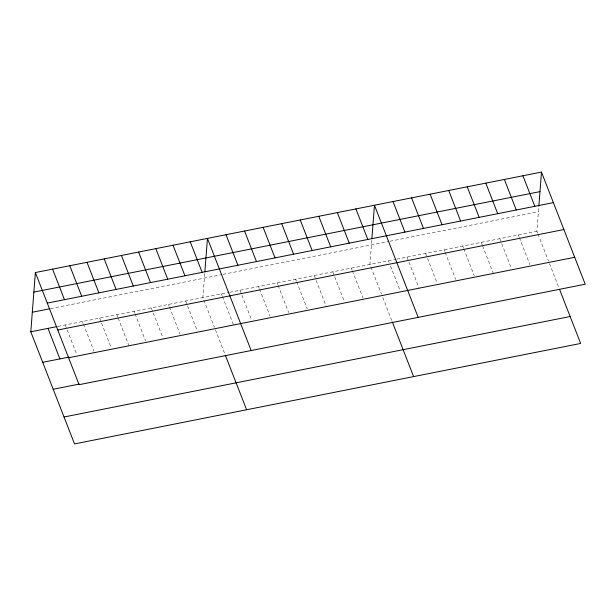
<?xml version="1.0" encoding="UTF-8"?>
<svg xmlns="http://www.w3.org/2000/svg" width="616" height="616" viewBox="0 0 616 616"><rect width="100%" height="100%" fill="white"/><g stroke="black" fill="none" stroke-linecap="round" stroke-linejoin="round"><path stroke-width="0.46" stroke-dasharray="3.08 2.31" d="M204.735 273.504L202.88 297.62L203.557 299.368M371.756 240.34L369.9 264.464L370.578 266.212M537.599 233.056L536.913 231.308L538.777 207.184M50.42 308.647L222.014 274.574M222.946 274.397L389.035 241.418M389.959 241.233L538.423 211.765M57.973 326.388L228.859 292.461M229.791 292.284L395.88 259.305M396.804 259.12L536.913 231.308M537.937 233.926L548.479 260.976M549.48 263.533L558.989 287.934M518.356 234.989L519.034 236.737M519.38 237.607L529.922 264.657M499.799 238.677L511.365 268.345M481.242 242.358L482.266 244.975M482.605 245.853L493.147 272.903M462.685 246.046L463.363 247.786M463.702 248.664L474.251 275.714M444.128 249.726L444.806 251.474M445.145 252.344L455.694 279.395M425.571 253.415L437.137 283.083M407.014 257.095L418.918 287.641M388.457 260.784L389.135 262.524M390.498 266.02L400.023 290.452M370.917 267.082L381.466 294.132M382.79 297.528L391.976 321.09M351.336 268.153L352.021 269.893M352.36 270.77L362.909 297.821M332.779 271.833L344.352 301.501M314.222 275.514L326.134 306.06M295.665 279.202L296.35 280.95M296.689 281.82L307.238 308.87M277.108 282.883L277.793 284.63M278.132 285.501L288.673 312.558M258.551 286.571L259.228 288.319M259.575 289.189L270.116 316.239M239.994 290.252L251.559 319.92M221.437 293.94L222.114 295.68M222.461 296.558L233.341 324.478M203.896 300.238L214.445 327.288M215.446 329.845L224.956 354.246M185.67 301.039L197.235 330.707M168.461 304.458L169.146 306.198M169.485 307.076L180.034 334.126M151.259 307.869L163.163 338.415M134.049 311.288L134.727 313.036M135.066 313.906L145.615 340.956M116.84 314.707L117.864 317.325M118.203 318.195L128.744 345.245M99.63 318.118L111.196 347.786M82.421 321.537L83.106 323.285M83.445 324.155L93.994 351.205M65.219 324.955L76.784 354.624"/><path stroke-width="0.92" d="M559.659 289.643L580.634 343.443L74.521 443.92L30.8 331.785L35.366 272.557L541.479 172.08L585.2 284.215L79.087 384.692L35.366 272.557M204.882 271.671L207.446 238.4L251.166 350.527M371.895 238.515L374.466 205.236L418.179 317.371M538.846 206.268L541.479 172.08M33.857 292.1L539.97 191.622M47.27 303.103L553.391 202.625M32.309 312.243L49.511 308.824M30.8 331.785L57.065 326.572M57.773 330.022L563.886 229.545M42.704 362.324L68.969 357.111M68.584 357.765L574.705 257.288M53.207 389.25L79.472 384.038M64.018 416.993L570.139 316.516M522.922 175.768L534.834 206.306M504.365 179.449L516.27 209.994M485.808 183.137L497.713 213.675M467.251 186.817L479.156 217.356M448.694 190.498L460.599 221.044M430.137 194.186L442.042 224.725M411.58 197.867L423.485 228.413M393.023 201.555L404.928 232.093M355.902 208.924L367.814 239.462M392.3 321.929L413.613 376.599M337.345 212.605L349.257 243.151M318.788 216.293L330.7 246.831M300.231 219.974L312.143 250.52M281.674 223.662L293.586 254.2M263.117 227.343L275.029 257.888M244.56 231.031L256.464 261.569M226.003 234.711L237.907 265.25M190.236 241.811L202.148 272.357M225.287 355.093L246.6 409.755M173.027 245.23L184.939 275.768M155.825 248.648L167.729 279.187M138.615 252.06L150.52 282.605M121.406 255.478L133.31 286.017M104.196 258.897L116.108 289.435M86.987 262.308L98.899 292.854M69.785 265.727L81.689 296.265M52.576 269.146L64.48 299.684M48.01 328.366L59.914 358.912"/></g></svg>
